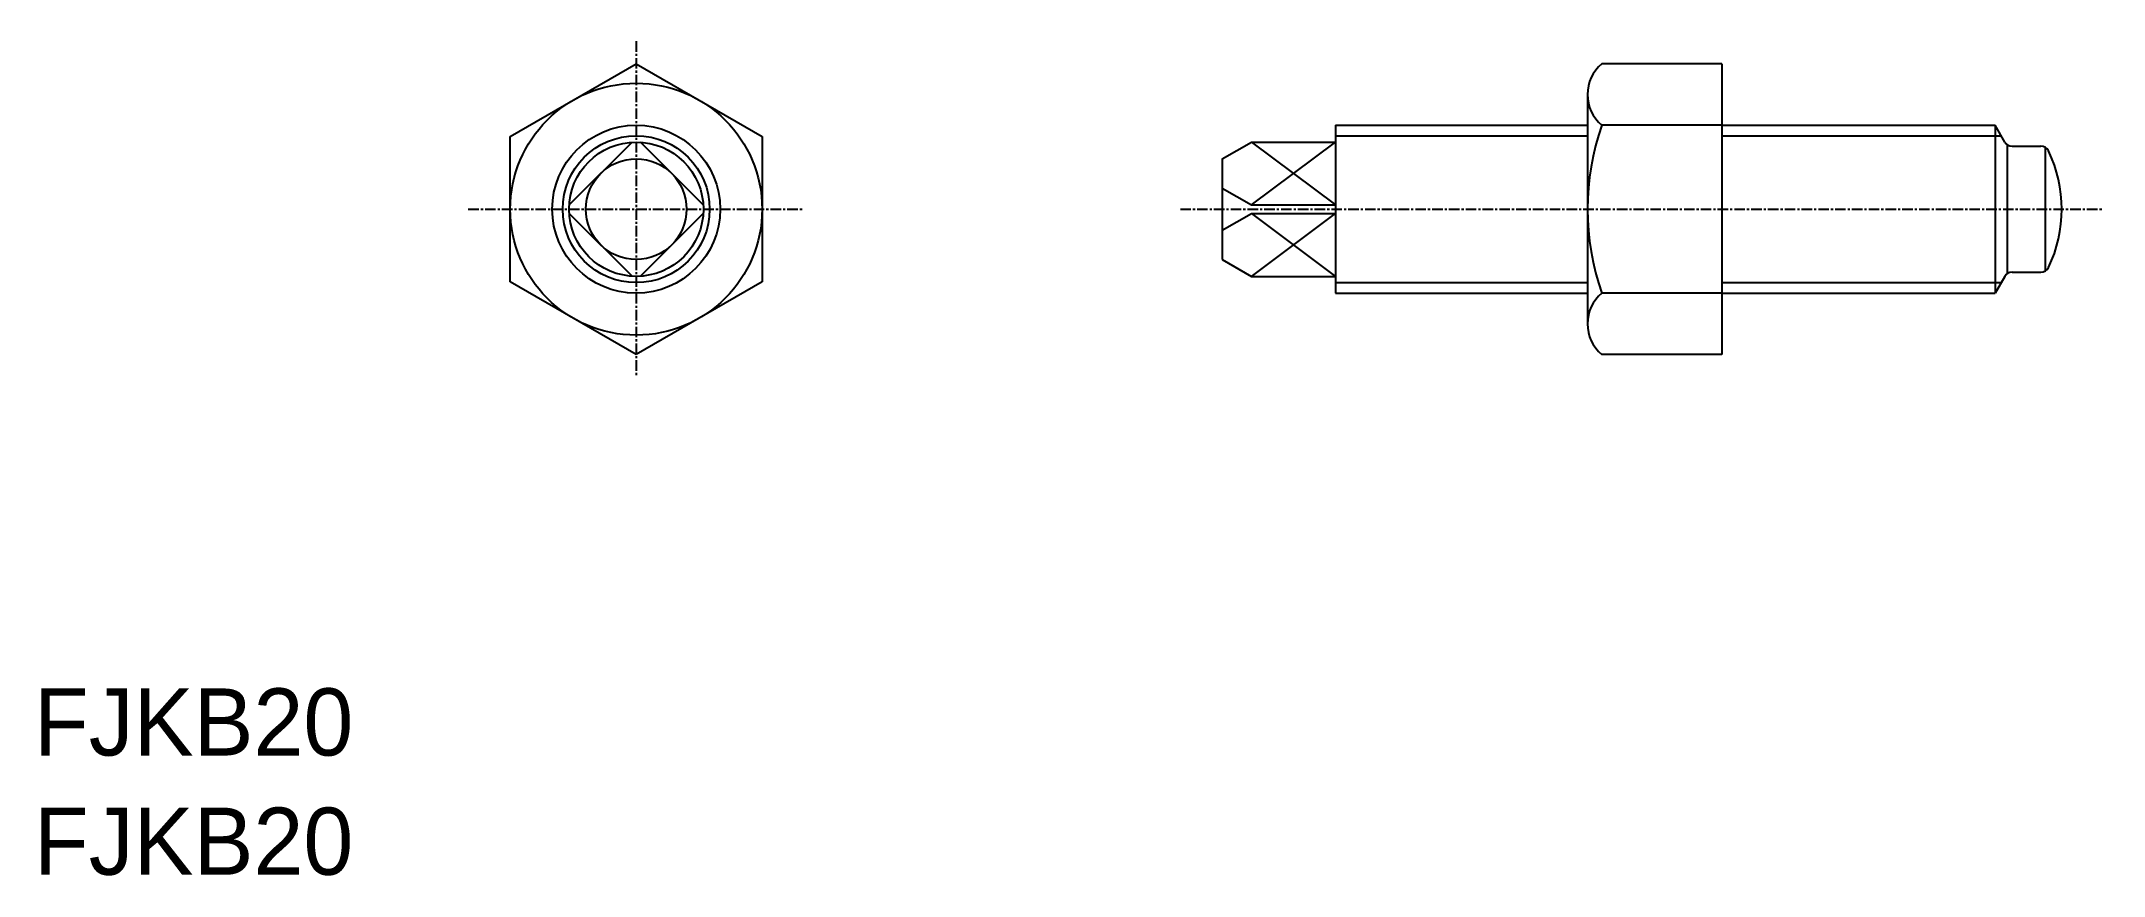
# Model space of a CAD drawing. Extents: x 1 to 247, y 0 to 99.
import ezdxf

# ---------------------------------------------------------------- set-up
doc = ezdxf.new("R2010")
doc.units = 0
doc.linetypes.add('CENTER', pattern=[2, 1.25, -0.25, 0.25, -0.25])
doc.layers.get('0').update_dxf_attribs({"linetype": 'CONTINUOUS'})
doc.layers.add('CENTER', color=1, linetype='CENTER')

msp = doc.modelspace()

# ---------------------------------------------------------------- linework, layer by layer
at = {"color": 7, "linetype": 'CONTINUOUS'}
for p, q in [((56.75, 87.93), (71.75, 96.57)), ((71.75, 96.57), (86.75, 87.93)), ((201.07, 96.57), (186.78, 96.57)), ((201.07, 96.57), (201.07, 61.97)), ((185.07, 92.92), (185.07, 65.62)), ((155.07, 89.27), (185.07, 89.27)), ((155.07, 89.27), (155.07, 69.27)), ((201.07, 89.27), (186.78, 89.27)), ((201.07, 89.27), (233.62, 89.27)), ((233.62, 89.27), (233.62, 69.27)), ((234.78, 87.27), (233.62, 89.27)), ((56.75, 70.61), (56.75, 87.93)), ((63.76, 79.77), (71.25, 87.25)), ((79.73, 79.77), (72.25, 87.25)), ((86.75, 87.93), (86.75, 70.61)), ((141.57, 85.27), (145.03, 87.27)), ((145.03, 87.27), (155.07, 87.27)), ((235.07, 86.95), (235.07, 71.58)), ((235.64, 86.77), (239.09, 86.77)), ((239.57, 86.64), (239.57, 71.89)), ((141.57, 85.27), (141.57, 73.27)), ((141.57, 81.77), (145.03, 79.77)), ((71.25, 71.28), (63.76, 78.77)), ((72.25, 71.28), (79.73, 78.77)), ((141.57, 76.77), (145.03, 78.77)), ((145.03, 79.77), (155.07, 79.77)), ((145.03, 78.77), (155.07, 78.77)), ((141.57, 73.27), (145.03, 71.27)), ((145.03, 71.27), (155.07, 71.27)), ((234.78, 71.27), (233.62, 69.27)), ((235.64, 71.77), (239.09, 71.77)), ((71.75, 61.97), (56.75, 70.61)), ((86.75, 70.61), (71.75, 61.97)), ((155.07, 69.27), (185.07, 69.27)), ((201.07, 69.27), (186.78, 69.27)), ((201.07, 69.27), (233.62, 69.27)), ((201.07, 61.97), (186.78, 61.97))]:
    msp.add_line(p, q, dxfattribs=at)
at = {"color": 3, "linetype": 'CONTINUOUS'}
for p, q in [((145.03, 79.77), (155.07, 87.27)), ((145.03, 87.27), (155.07, 79.77)), ((155.07, 88.02), (185.07, 88.02)), ((201.07, 88.02), (234.35, 88.02)), ((145.03, 78.77), (155.07, 71.27)), ((145.03, 71.27), (155.07, 78.77)), ((155.07, 70.52), (185.07, 70.52)), ((201.07, 70.52), (234.35, 70.52))]:
    msp.add_line(p, q, dxfattribs=at)
for p, q in [((86.75, 83.6), (86.75, 83.6)), ((86.75, 79.27), (86.75, 79.27))]:
    msp.add_line(p, q)
at = {"color": 7, "linetype": 'CONTINUOUS'}
for radius in [15, 10, 8, 6]:
    msp.add_circle((71.75, 79.27), radius, dxfattribs=at)
at = {"color": 3, "linetype": 'CONTINUOUS'}
msp.add_circle((71.75, 79.27), 8.75, dxfattribs=at)
at = {"color": 7, "linetype": 'CONTINUOUS'}
for centre, radius, start, end in [((189.81, 92.92), 4.74, 129.6471, 230.353), ((215.07, 79.27), 30, 160.5288, 199.4712), ((235.64, 87.77), 1, 210, 270), ((239.09, 85.77), 1, 25.6793, 90), ((225.57, 79.27), 16, 334.3207, 25.6793), ((235.64, 70.77), 1, 90, 150), ((239.09, 72.77), 1, 270, 334.3207), ((189.81, 65.62), 4.74, 129.6471, 230.353)]:
    msp.add_arc(centre, radius, start, end, dxfattribs=at)
at = {"layer": 'CENTER', "color": 1, "linetype": 'CENTER'}
for p, q in [((71.75, 99.27), (71.75, 59.27)), ((51.75, 79.27), (91.75, 79.27)), ((136.57, 79.27), (246.57, 79.27))]:
    msp.add_line(p, q, dxfattribs=at)

# ---------------------------------------------------------------- texts
for p in [(0, 14.2), (0, 0)]:
    msp.add_text('FJKB20', height=8).set_placement(p)

doc.saveas('drawing.dxf')
